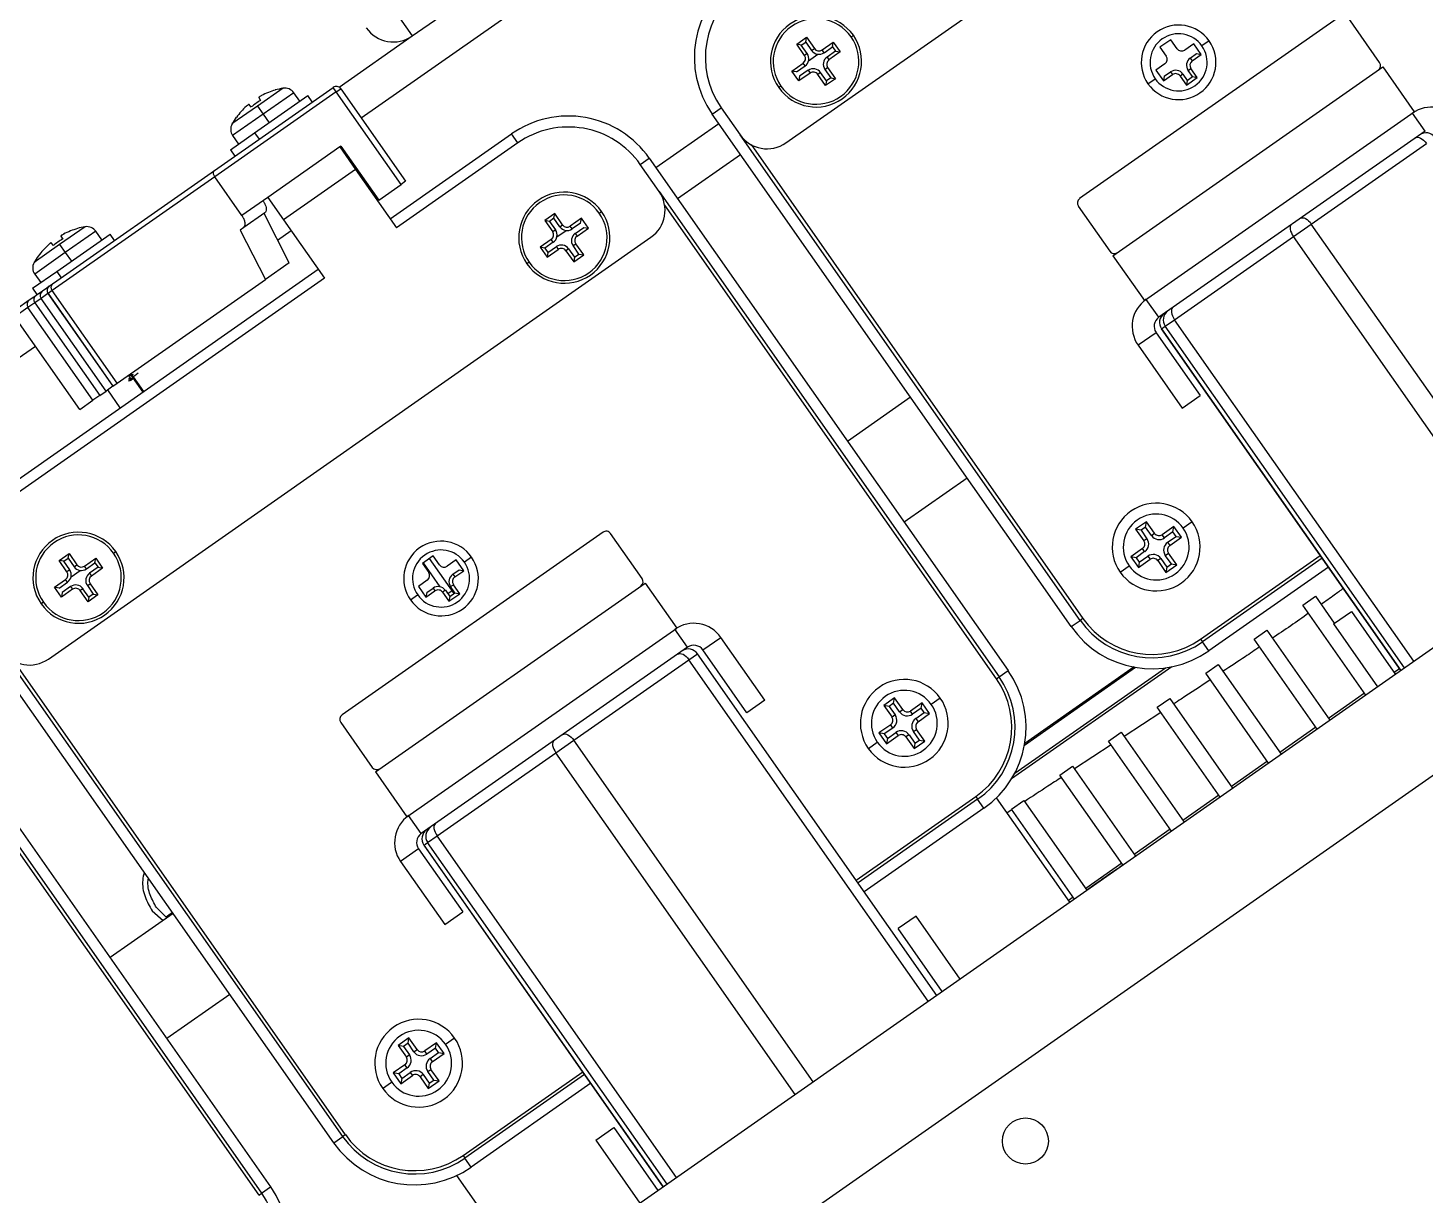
# Model space of a CAD drawing. Header units: millimetres. Extents: x 152904052 to 153933663, y 538271515 to 539240469.
# Drawn here: x 153340744 to 153340871.3, y 538938221 to 538938327.3 of the extents above; entities that cross this region are included whole.
import ezdxf

# ---------------------------------------------------------------- set-up
doc = ezdxf.new("R2010")
doc.units = ezdxf.units.MM
doc.layers.add('POWR', color=5, linetype='Continuous')

msp = doc.modelspace()

# ---------------------------------------------------------------- linework, layer by layer
at = {"layer": 'POWR', "color": 7}
for p, q in [((153340813.06, 538938316.86), (153340867.94, 538938355.29)), ((153340774.38, 538938319.14), (153340811.87, 538938345.38)), ((153340779.02, 538938326.6), (153340803.27, 538938343.58)), ((153340665.55, 538938114.69), (153340977.27, 538938332.96)), ((153340960.52, 538938332.83), (153340739.35, 538938177.96)), ((153340777.87, 538938328.24), (153340779.02, 538938326.6)), ((153340863.57, 538938328.42), (153340839.81, 538938311.79)), ((153340867.13, 538938324.2), (153340864.26, 538938328.3)), ((153340772.37, 538938321.94), (153340779.02, 538938326.6)), ((153340814.04, 538938325.85), (153340814.94, 538938326.48)), ((153340814.46, 538938325.77), (153340814.86, 538938326.05)), ((153340814.86, 538938326.05), (153340814.94, 538938326.48)), ((153340814.86, 538938326.05), (153340815.4, 538938325.28)), ((153340814.94, 538938326.48), (153340815.65, 538938325.45)), ((153340816.35, 538938325.33), (153340817.37, 538938326.05)), ((153340817.3, 538938325.62), (153340817.37, 538938326.05)), ((153340817.37, 538938326.05), (153340818, 538938325.15)), ((153340819, 538938326.51), (153340819.2, 538938326.66)), ((153340848.11, 538938326.26), (153340847.12, 538938325.58)), ((153340848.68, 538938325.44), (153340848.11, 538938326.26)), ((153340851.61, 538938326.15), (153340850.95, 538938325.69)), ((153340814.75, 538938324.82), (153340814.04, 538938325.85)), ((153340814.46, 538938325.77), (153340814.04, 538938325.85)), ((153340815, 538938325), (153340814.46, 538938325.77)), ((153340815, 538938325), (153340814.75, 538938324.82)), ((153340815.13, 538938324.35), (153340815.96, 538938324.94)), ((153340815.4, 538938325.28), (153340815.65, 538938325.45)), ((153340816.53, 538938325.08), (153340816.35, 538938325.33)), ((153340816.53, 538938325.08), (153340817.3, 538938325.62)), ((153340817.58, 538938325.22), (153340816.8, 538938324.68)), ((153340818, 538938325.15), (153340816.98, 538938324.43)), ((153340817.3, 538938325.62), (153340817.58, 538938325.22)), ((153340817.58, 538938325.22), (153340818, 538938325.15)), ((153340847.12, 538938325.58), (153340847.7, 538938324.76)), ((153340850.2, 538938325.9), (153340849.38, 538938325.32)), ((153340849.89, 538938324.59), (153340850.46, 538938324.99)), ((153340850.07, 538938324.34), (153340850.88, 538938324.91)), ((153340850.88, 538938324.91), (153340850.2, 538938325.9)), ((153340850.46, 538938324.99), (153340850.88, 538938324.91)), ((153340813.61, 538938323.41), (153340814.63, 538938324.12)), ((153340814.03, 538938323.33), (153340814.81, 538938323.87)), ((153340814.81, 538938323.87), (153340814.63, 538938324.12)), ((153340816.61, 538938323.56), (153340816.86, 538938323.73)), ((153340816.61, 538938323.56), (153340817.15, 538938322.78)), ((153340816.8, 538938324.68), (153340816.98, 538938324.43)), ((153340816.86, 538938323.73), (153340817.57, 538938322.71)), ((153340842.84, 538938306.58), (153340867.42, 538938323.79)), ((153340847.57, 538938324.06), (153340846.76, 538938323.49)), ((153340846.76, 538938323.49), (153340847.44, 538938322.5)), ((153340849.69, 538938323.47), (153340849.94, 538938323.64)), ((153340849.89, 538938324.59), (153340850.07, 538938324.34)), ((153340850.52, 538938322.82), (153340849.94, 538938323.64)), ((153340867.42, 538938323.79), (153340870.28, 538938319.7)), ((153340814.24, 538938322.51), (153340813.61, 538938323.41)), ((153340814.03, 538938323.33), (153340813.61, 538938323.41)), ((153340813.66, 538938323.33), (153340813.74, 538938323.38)), ((153340815.26, 538938323.22), (153340814.24, 538938322.51)), ((153340814.31, 538938322.93), (153340814.24, 538938322.51)), ((153340815.08, 538938323.48), (153340814.31, 538938322.93)), ((153340815.08, 538938323.48), (153340815.26, 538938323.22)), ((153340816.21, 538938323.28), (153340815.96, 538938323.1)), ((153340816.67, 538938322.08), (153340815.96, 538938323.1)), ((153340816.75, 538938322.5), (153340816.21, 538938323.28)), ((153340817.57, 538938322.71), (153340816.67, 538938322.08)), ((153340816.75, 538938322.5), (153340816.67, 538938322.08)), ((153340817.15, 538938322.78), (153340816.75, 538938322.5)), ((153340817.15, 538938322.78), (153340817.57, 538938322.71)), ((153340846.03, 538938322.25), (153340846.69, 538938322.71)), ((153340847.44, 538938322.5), (153340848.26, 538938323.08)), ((153340847.52, 538938322.93), (153340847.44, 538938322.5)), ((153340847.52, 538938322.93), (153340848.09, 538938323.33)), ((153340848.09, 538938323.33), (153340848.26, 538938323.08)), ((153340849.21, 538938323.13), (153340848.96, 538938322.95)), ((153340848.96, 538938322.95), (153340849.53, 538938322.13)), ((153340849.21, 538938323.13), (153340849.61, 538938322.56)), ((153340849.53, 538938322.13), (153340850.52, 538938322.82)), ((153340849.61, 538938322.56), (153340849.53, 538938322.13)), ((153340849.61, 538938322.56), (153340850.09, 538938322.9)), ((153340850.09, 538938322.9), (153340849.69, 538938323.47)), ((153340850.09, 538938322.9), (153340850.52, 538938322.82)), ((153340761.01, 538938314.35), (153340771.82, 538938321.92)), ((153340772.11, 538938321.51), (153340761.05, 538938313.77)), ((153340764.67, 538938317.77), (153340769.52, 538938321.17)), ((153340767.26, 538938321.84), (153340764.94, 538938320.21)), ((153340765.05, 538938320.99), (153340765.21, 538938320.72)), ((153340768.24, 538938321.43), (153340765.45, 538938319.48)), ((153340766.55, 538938321.69), (153340766.56, 538938321.67)), ((153340768.78, 538938320.65), (153340768.24, 538938321.43)), ((153340769.92, 538938320.59), (153340769.52, 538938321.17)), ((153340772.11, 538938321.51), (153340771.82, 538938321.92)), ((153340772.11, 538938321.51), (153340772.52, 538938321.8)), ((153340778.01, 538938313.08), (153340772.11, 538938321.51)), ((153340772.52, 538938321.8), (153340778.42, 538938313.36)), ((153340812.61, 538938322.04), (153340812.41, 538938321.9)), ((153340764.94, 538938320.21), (153340762.61, 538938318.59)), ((153340764.37, 538938320.13), (153340764.16, 538938320.37)), ((153340764.94, 538938320.21), (153340765.45, 538938319.48)), ((153340806.34, 538938319.48), (153340807.16, 538938320.06)), ((153340807.16, 538938320.06), (153340808.88, 538938317.6)), ((153340845.71, 538938302.49), (153340870.28, 538938319.7)), ((153340765.45, 538938319.48), (153340762.67, 538938317.53)), ((153340763.01, 538938319.18), (153340763, 538938319.2)), ((153340765.45, 538938319.48), (153340766, 538938318.7)), ((153340801.21, 538938314.61), (153340806.95, 538938318.62)), ((153340839.04, 538938272.79), (153340806.34, 538938319.48)), ((153340871.27, 538938317.94), (153340870.12, 538938319.58)), ((153340762.47, 538938316.23), (153340764.67, 538938317.77)), ((153340762.67, 538938317.53), (153340763.21, 538938316.75)), ((153340764.67, 538938317.77), (153340765.07, 538938317.19)), ((153340777.02, 538938309.93), (153340788.07, 538938317.68)), ((153340788.65, 538938316.86), (153340788.07, 538938317.68)), ((153340839.86, 538938273.36), (153340808.88, 538938317.6)), ((153340871.27, 538938317.94), (153340847.02, 538938300.97)), ((153340762.47, 538938316.23), (153340762.88, 538938315.66)), ((153340772.43, 538938316.49), (153340765.87, 538938311.9)), ((153340772.53, 538938316.56), (153340772.43, 538938316.49)), ((153340772.43, 538938316.49), (153340773.86, 538938314.44)), ((153340772.53, 538938316.56), (153340775.97, 538938311.64)), ((153340772.7, 538938316.31), (153340772.6, 538938316.24)), ((153340772.76, 538938316.23), (153340772.7, 538938316.1)), ((153340788.65, 538938316.86), (153340777.59, 538938309.12)), ((153340809.88, 538938316.7), (153340840.1, 538938273.54)), ((153340860.91, 538938309.47), (153340871.39, 538938316.81)), ((153340799.79, 538938314.89), (153340800.61, 538938315.47)), ((153340801.51, 538938312.44), (153340799.79, 538938314.89)), ((153340800.61, 538938315.47), (153340833.3, 538938268.78)), ((153340803.19, 538938311.78), (153340808.92, 538938315.8)), ((153340761.05, 538938313.77), (153340746.24, 538938303.4)), ((153340746.36, 538938304.09), (153340761.01, 538938314.35)), ((153340763.51, 538938310.25), (153340761.05, 538938313.77)), ((153340773.86, 538938314.44), (153340767.31, 538938309.85)), ((153340773.86, 538938314.44), (153340777.59, 538938309.12)), ((153340778.42, 538938313.36), (153340778.01, 538938313.08)), ((153340775.97, 538938311.64), (153340778.01, 538938313.08)), ((153340801.51, 538938312.44), (153340832.48, 538938268.2)), ((153340765.87, 538938311.9), (153340763.51, 538938310.25)), ((153340765.87, 538938311.9), (153340767.31, 538938309.85)), ((153340775.97, 538938311.64), (153340775.87, 538938311.57)), ((153340832.24, 538938268.03), (153340802.02, 538938311.19)), ((153340839.69, 538938311.09), (153340842.56, 538938306.99)), ((153340765.61, 538938310.49), (153340763.69, 538938309.15)), ((153340767.82, 538938305.93), (153340765.53, 538938310.43)), ((153340767.31, 538938309.85), (153340771.04, 538938304.53)), ((153340792, 538938310.42), (153340791.1, 538938309.78)), ((153340791.1, 538938309.78), (153340791.82, 538938308.76)), ((153340791.53, 538938309.71), (153340791.1, 538938309.78)), ((153340791.92, 538938309.99), (153340791.53, 538938309.71)), ((153340791.53, 538938309.71), (153340792.07, 538938308.94)), ((153340791.92, 538938309.99), (153340792, 538938310.42)), ((153340792.47, 538938309.22), (153340791.92, 538938309.99)), ((153340792.72, 538938309.39), (153340792, 538938310.42)), ((153340794.44, 538938309.99), (153340793.41, 538938309.27)), ((153340794.36, 538938309.56), (153340793.59, 538938309.02)), ((153340794.36, 538938309.56), (153340794.44, 538938309.99)), ((153340794.41, 538938309.85), (153340794.49, 538938309.9)), ((153340795.07, 538938309.09), (153340794.44, 538938309.99)), ((153340796.06, 538938310.45), (153340796.27, 538938310.6)), ((153340745.89, 538938269.83), (153340800.77, 538938308.26)), ((153340746.65, 538938305.15), (153340751.5, 538938308.55)), ((153340749.24, 538938309.22), (153340746.91, 538938307.59)), ((153340747.03, 538938308.37), (153340747.19, 538938308.1)), ((153340750.22, 538938308.81), (153340747.43, 538938306.86)), ((153340748.53, 538938309.07), (153340748.54, 538938309.05)), ((153340750.76, 538938308.03), (153340750.22, 538938308.81)), ((153340751.9, 538938307.97), (153340751.5, 538938308.55)), ((153340763.69, 538938309.15), (153340763.36, 538938308.91)), ((153340763.36, 538938308.91), (153340765.65, 538938304.42)), ((153340766.76, 538938308), (153340768, 538938308.87)), ((153340792.07, 538938308.94), (153340791.82, 538938308.76)), ((153340792.19, 538938308.29), (153340793.03, 538938308.88)), ((153340792.47, 538938309.22), (153340792.72, 538938309.39)), ((153340793.59, 538938309.02), (153340793.41, 538938309.27)), ((153340793.87, 538938308.62), (153340794.64, 538938309.16)), ((153340793.87, 538938308.62), (153340794.04, 538938308.37)), ((153340794.04, 538938308.37), (153340795.07, 538938309.09)), ((153340794.64, 538938309.16), (153340795.07, 538938309.09)), ((153340848.46, 538938300.75), (153340859.28, 538938308.33)), ((153340859.28, 538938308.33), (153340860.91, 538938309.47)), ((153340881.07, 538938277.2), (153340859.28, 538938308.33)), ((153340882.71, 538938278.35), (153340860.91, 538938309.47)), ((153340746.91, 538938307.59), (153340744.59, 538938305.97)), ((153340746.34, 538938307.51), (153340746.14, 538938307.75)), ((153340746.91, 538938307.59), (153340747.43, 538938306.86)), ((153340791.69, 538938308.06), (153340790.67, 538938307.35)), ((153340790.67, 538938307.35), (153340791.3, 538938306.45)), ((153340791.1, 538938307.27), (153340790.67, 538938307.35)), ((153340791.87, 538938307.81), (153340791.1, 538938307.27)), ((153340791.1, 538938307.27), (153340791.38, 538938306.87)), ((153340791.3, 538938306.45), (153340792.32, 538938307.16)), ((153340791.38, 538938306.87), (153340792.15, 538938307.41)), ((153340791.87, 538938307.81), (153340791.69, 538938308.06)), ((153340792.15, 538938307.41), (153340792.32, 538938307.16)), ((153340793.27, 538938307.22), (153340793.02, 538938307.04)), ((153340793.02, 538938307.04), (153340793.74, 538938306.02)), ((153340793.27, 538938307.22), (153340793.81, 538938306.44)), ((153340793.67, 538938307.5), (153340793.92, 538938307.67)), ((153340794.21, 538938306.72), (153340793.67, 538938307.5)), ((153340794.64, 538938306.65), (153340793.92, 538938307.67)), ((153340747.43, 538938306.86), (153340744.65, 538938304.91)), ((153340744.99, 538938306.56), (153340744.98, 538938306.58)), ((153340747.43, 538938306.86), (153340747.98, 538938306.08)), ((153340767.82, 538938305.93), (153340765.65, 538938304.42)), ((153340789.67, 538938305.98), (153340789.47, 538938305.84)), ((153340791.38, 538938306.87), (153340791.3, 538938306.45)), ((153340793.74, 538938306.02), (153340794.64, 538938306.65)), ((153340793.81, 538938306.44), (153340793.74, 538938306.02)), ((153340793.81, 538938306.44), (153340794.21, 538938306.72)), ((153340794.21, 538938306.72), (153340794.64, 538938306.65)), ((153340842.84, 538938306.58), (153340845.71, 538938302.49)), ((153340741.38, 538938284.98), (153340770.46, 538938305.35)), ((153340771.04, 538938304.53), (153340741.96, 538938284.16)), ((153340744.45, 538938303.61), (153340746.65, 538938305.15)), ((153340744.65, 538938304.91), (153340745.19, 538938304.13)), ((153340746.65, 538938305.15), (153340747.05, 538938304.58)), ((153340752.15, 538938294.96), (153340765.65, 538938304.42)), ((153340744.45, 538938303.61), (153340744.85, 538938303.04)), ((153340744.78, 538938302.99), (153340745.35, 538938303.39)), ((153340745.85, 538938303.13), (153340745.23, 538938302.69)), ((153340745.35, 538938303.39), (153340745.76, 538938303.67)), ((153340745.76, 538938303.67), (153340745.79, 538938303.69)), ((153340745.76, 538938303.67), (153340745.8, 538938303.61)), ((153340745.79, 538938303.69), (153340745.98, 538938303.83)), ((153340745.85, 538938303.13), (153340751.76, 538938294.69)), ((153340745.86, 538938303.13), (153340745.85, 538938303.13)), ((153340746.24, 538938303.4), (153340745.86, 538938303.13)), ((153340745.86, 538938303.13), (153340751.76, 538938294.69)), ((153340745.98, 538938303.83), (153340746.36, 538938304.09)), ((153340752.15, 538938294.96), (153340746.24, 538938303.4)), ((153340742.95, 538938301.71), (153340744.15, 538938302.55)), ((153340744.65, 538938302.29), (153340744.03, 538938301.85)), ((153340744.15, 538938302.55), (153340744.56, 538938302.83)), ((153340744.56, 538938302.83), (153340744.59, 538938302.85)), ((153340744.56, 538938302.83), (153340744.6, 538938302.77)), ((153340744.59, 538938302.85), (153340744.78, 538938302.99)), ((153340744.65, 538938302.29), (153340750.56, 538938293.85)), ((153340744.66, 538938302.29), (153340744.65, 538938302.29)), ((153340745.23, 538938302.69), (153340744.66, 538938302.29)), ((153340744.66, 538938302.29), (153340750.56, 538938293.85)), ((153340751.14, 538938294.25), (153340745.23, 538938302.69)), ((153340847.02, 538938300.97), (153340845.87, 538938302.6)), ((153340744.03, 538938301.85), (153340742.83, 538938301.01)), ((153340748.74, 538938292.58), (153340742.83, 538938301.01)), ((153340749.94, 538938293.41), (153340744.03, 538938301.85)), ((153340847.6, 538938300.15), (153340848.46, 538938300.75)), ((153340870.26, 538938269.63), (153340848.46, 538938300.75)), ((153340846.78, 538938299.57), (153340845.14, 538938298.43)), ((153340846.78, 538938299.57), (153340850.79, 538938293.84)), ((153340847.27, 538938299.92), (153340847.6, 538938300.15)), ((153340847.27, 538938299.92), (153340869.06, 538938268.79)), ((153340869.06, 538938268.79), (153340847.27, 538938299.92)), ((153340847.27, 538938299.92), (153340847.27, 538938299.92)), ((153340869.4, 538938269.03), (153340847.6, 538938300.15)), ((153340707.21, 538938272.1), (153340744.7, 538938298.35)), ((153340845.14, 538938298.43), (153340849.15, 538938292.69)), ((153340753.1, 538938295.63), (153340753.29, 538938295.63)), ((153340753.34, 538938295.8), (153340754.49, 538938294.16)), ((153340753.41, 538938295.85), (153340754.56, 538938294.21)), ((153340750.56, 538938293.85), (153340751.14, 538938294.25)), ((153340751.76, 538938294.69), (153340751.14, 538938294.25)), ((153340752.44, 538938292.73), (153340751.29, 538938294.37)), ((153340751.76, 538938294.69), (153340752.15, 538938294.96)), ((153340751.76, 538938294.69), (153340751.76, 538938294.69)), ((153340753.38, 538938295.22), (153340753.61, 538938295.41)), ((153340753.55, 538938295.34), (153340753.38, 538938295.22)), ((153340748.74, 538938292.58), (153340749.94, 538938293.41)), ((153340750.56, 538938293.85), (153340749.94, 538938293.41)), ((153340750.56, 538938293.85), (153340750.56, 538938293.85)), ((153340824.41, 538938293.68), (153340818.68, 538938289.66)), ((153340849.15, 538938292.69), (153340850.79, 538938293.84)), ((153340829.57, 538938286.31), (153340823.84, 538938282.29)), ((153340845.89, 538938282.35), (153340844.91, 538938281.66)), ((153340845.4, 538938281.58), (153340844.91, 538938281.66)), ((153340844.91, 538938281.66), (153340845.66, 538938280.6)), ((153340845.81, 538938281.86), (153340845.4, 538938281.58)), ((153340845.4, 538938281.58), (153340845.94, 538938280.8)), ((153340845.81, 538938281.86), (153340845.89, 538938282.35)), ((153340846.35, 538938281.09), (153340845.81, 538938281.86)), ((153340846.64, 538938281.29), (153340845.89, 538938282.35)), ((153340848.4, 538938281.91), (153340847.33, 538938281.16)), ((153340848.31, 538938281.42), (153340848.4, 538938281.91)), ((153340849.09, 538938280.93), (153340848.4, 538938281.91)), ((153340850.05, 538938282.34), (153340849.24, 538938281.76)), ((153340796.4, 538938281.39), (153340772.64, 538938264.75)), ((153340799.96, 538938277.17), (153340797.09, 538938281.26)), ((153340845.94, 538938280.8), (153340845.66, 538938280.6)), ((153340846.35, 538938281.09), (153340846.64, 538938281.29)), ((153340847.54, 538938280.88), (153340847.33, 538938281.16)), ((153340848.31, 538938281.42), (153340847.54, 538938280.88)), ((153340847.82, 538938280.47), (153340848.6, 538938281.01)), ((153340847.82, 538938280.47), (153340848.02, 538938280.18)), ((153340848.02, 538938280.18), (153340849.09, 538938280.93)), ((153340848.6, 538938281.01), (153340848.31, 538938281.42)), ((153340848.6, 538938281.01), (153340849.09, 538938280.93)), ((153340746.86, 538938278.81), (153340747.77, 538938279.44)), ((153340747.29, 538938278.74), (153340747.69, 538938279.02)), ((153340747.69, 538938279.02), (153340747.77, 538938279.44)), ((153340747.69, 538938279.02), (153340748.23, 538938278.24)), ((153340747.77, 538938279.44), (153340748.48, 538938278.42)), ((153340749.18, 538938278.3), (153340750.2, 538938279.01)), ((153340750.13, 538938278.59), (153340750.2, 538938279.01)), ((153340750.2, 538938279.01), (153340750.83, 538938278.11)), ((153340751.83, 538938279.48), (153340752.03, 538938279.62)), ((153340780.94, 538938279.23), (153340779.95, 538938278.54)), ((153340782.84, 538938275.81), (153340780.61, 538938279)), ((153340781.51, 538938278.41), (153340780.94, 538938279.23)), ((153340784.43, 538938279.12), (153340783.78, 538938278.66)), ((153340845.53, 538938279.9), (153340844.47, 538938279.16)), ((153340844.47, 538938279.16), (153340845.16, 538938278.17)), ((153340844.96, 538938279.07), (153340844.47, 538938279.16)), ((153340845.73, 538938279.62), (153340844.96, 538938279.07)), ((153340844.96, 538938279.07), (153340845.24, 538938278.66)), ((153340845.24, 538938278.66), (153340846.02, 538938279.21)), ((153340845.73, 538938279.62), (153340845.53, 538938279.9)), ((153340846.02, 538938279.21), (153340846.22, 538938278.92)), ((153340847.21, 538938279), (153340846.92, 538938278.8)), ((153340847.21, 538938279), (153340847.75, 538938278.22)), ((153340847.61, 538938279.28), (153340847.9, 538938279.49)), ((153340848.16, 538938278.51), (153340847.61, 538938279.28)), ((153340848.65, 538938278.42), (153340847.9, 538938279.49)), ((153340850.83, 538938271.65), (153340861.72, 538938279.27)), ((153340861.89, 538938279.03), (153340851, 538938271.4)), ((153340747.58, 538938277.79), (153340746.86, 538938278.81)), ((153340747.29, 538938278.74), (153340746.86, 538938278.81)), ((153340747.83, 538938277.96), (153340747.29, 538938278.74)), ((153340747.83, 538938277.96), (153340747.58, 538938277.79)), ((153340747.96, 538938277.32), (153340748.79, 538938277.9)), ((153340748.23, 538938278.24), (153340748.48, 538938278.42)), ((153340749.36, 538938278.04), (153340749.18, 538938278.3)), ((153340749.36, 538938278.04), (153340750.13, 538938278.59)), ((153340750.41, 538938278.19), (153340749.63, 538938277.65)), ((153340750.83, 538938278.11), (153340749.81, 538938277.39)), ((153340750.13, 538938278.59), (153340750.41, 538938278.19)), ((153340750.41, 538938278.19), (153340750.83, 538938278.11)), ((153340779.95, 538938278.54), (153340780.53, 538938277.72)), ((153340781.56, 538938276.42), (153340780.04, 538938278.6)), ((153340783.03, 538938278.86), (153340782.21, 538938278.29)), ((153340782.72, 538938277.56), (153340783.29, 538938277.95)), ((153340782.89, 538938277.31), (153340783.71, 538938277.88)), ((153340783.71, 538938277.88), (153340783.03, 538938278.86)), ((153340783.29, 538938277.95), (153340783.71, 538938277.88)), ((153340843.5, 538938277.75), (153340844.32, 538938278.32)), ((153340845.16, 538938278.17), (153340846.22, 538938278.92)), ((153340845.24, 538938278.66), (153340845.16, 538938278.17)), ((153340846.92, 538938278.8), (153340847.66, 538938277.73)), ((153340847.66, 538938277.73), (153340848.65, 538938278.42)), ((153340847.75, 538938278.22), (153340847.66, 538938277.73)), ((153340847.75, 538938278.22), (153340848.16, 538938278.51)), ((153340848.16, 538938278.51), (153340848.65, 538938278.42)), ((153340862.47, 538938278.21), (153340851.57, 538938270.58)), ((153340746.43, 538938276.37), (153340747.46, 538938277.09)), ((153340746.86, 538938276.3), (153340747.63, 538938276.84)), ((153340747.91, 538938276.44), (153340747.14, 538938275.9)), ((153340747.63, 538938276.84), (153340747.46, 538938277.09)), ((153340747.91, 538938276.44), (153340748.09, 538938276.19)), ((153340749.44, 538938276.52), (153340749.69, 538938276.7)), ((153340749.44, 538938276.52), (153340749.98, 538938275.75)), ((153340749.63, 538938277.65), (153340749.81, 538938277.39)), ((153340749.69, 538938276.7), (153340750.4, 538938275.67)), ((153340775.67, 538938259.55), (153340800.25, 538938276.76)), ((153340780.4, 538938277.03), (153340779.59, 538938276.45)), ((153340779.59, 538938276.45), (153340780.27, 538938275.47)), ((153340782.52, 538938276.43), (153340782.77, 538938276.61)), ((153340782.92, 538938275.87), (153340782.52, 538938276.43)), ((153340782.72, 538938277.56), (153340782.89, 538938277.31)), ((153340783.35, 538938275.79), (153340782.77, 538938276.61)), ((153340800.25, 538938276.76), (153340803.11, 538938272.66)), ((153340747.07, 538938275.47), (153340746.43, 538938276.37)), ((153340746.86, 538938276.3), (153340746.43, 538938276.37)), ((153340746.49, 538938276.29), (153340746.57, 538938276.35)), ((153340748.09, 538938276.19), (153340747.07, 538938275.47)), ((153340747.14, 538938275.9), (153340747.07, 538938275.47)), ((153340749.04, 538938276.24), (153340748.79, 538938276.07)), ((153340749.5, 538938275.04), (153340748.79, 538938276.07)), ((153340749.58, 538938275.47), (153340749.04, 538938276.24)), ((153340750.4, 538938275.67), (153340749.5, 538938275.04)), ((153340749.58, 538938275.47), (153340749.5, 538938275.04)), ((153340749.98, 538938275.75), (153340749.58, 538938275.47)), ((153340749.98, 538938275.75), (153340750.4, 538938275.67)), ((153340778.86, 538938275.22), (153340779.52, 538938275.67)), ((153340780.27, 538938275.47), (153340781.09, 538938276.04)), ((153340780.35, 538938275.9), (153340780.27, 538938275.47)), ((153340780.35, 538938275.9), (153340780.92, 538938276.29)), ((153340780.92, 538938276.29), (153340781.09, 538938276.04)), ((153340782.04, 538938276.1), (153340781.79, 538938275.92)), ((153340781.79, 538938275.92), (153340782.36, 538938275.1)), ((153340782.04, 538938276.1), (153340782.44, 538938275.53)), ((153340782.67, 538938276.05), (153340782.27, 538938275.77)), ((153340782.36, 538938275.1), (153340783.35, 538938275.79)), ((153340782.44, 538938275.53), (153340782.36, 538938275.1)), ((153340782.44, 538938275.53), (153340782.92, 538938275.87)), ((153340782.92, 538938275.87), (153340783.35, 538938275.79)), ((153340860.13, 538938274.74), (153340861.28, 538938275.55)), ((153340861.28, 538938275.55), (153340863, 538938273.09)), ((153340745.44, 538938275.01), (153340745.23, 538938274.86)), ((153340865.87, 538938266.55), (153340860.13, 538938274.74)), ((153340862.92, 538938273.03), (153340864.56, 538938274.18)), ((153340864.56, 538938274.18), (153340868.57, 538938268.44)), ((153340778.54, 538938255.46), (153340803.11, 538938272.66)), ((153340839.04, 538938272.79), (153340839.86, 538938273.36)), ((153340840.1, 538938273.54), (153340839.86, 538938273.36)), ((153340862.92, 538938273.03), (153340866.93, 538938267.3)), ((153340771.87, 538938225.76), (153340739.17, 538938272.45)), ((153340804.1, 538938270.91), (153340802.95, 538938272.55)), ((153340805.49, 538938270.66), (153340807.13, 538938271.81)), ((153340811.14, 538938266.08), (153340807.13, 538938271.81)), ((153340850.83, 538938271.65), (153340851, 538938271.4)), ((153340851.57, 538938270.58), (153340851, 538938271.4)), ((153340855.71, 538938271.65), (153340856.86, 538938272.45)), ((153340861.44, 538938263.45), (153340855.71, 538938271.65)), ((153340856.86, 538938272.45), (153340862.59, 538938264.26)), ((153340772.69, 538938226.33), (153340741.71, 538938270.57)), ((153340804.1, 538938270.91), (153340779.85, 538938253.93)), ((153340804.22, 538938269.77), (153340805, 538938270.32)), ((153340826.8, 538938239.19), (153340805, 538938270.32)), ((153340809.51, 538938264.93), (153340805.49, 538938270.66)), ((153340742.71, 538938269.67), (153340772.93, 538938226.5)), ((153340793.74, 538938262.44), (153340804.22, 538938269.77)), ((153340826.02, 538938238.65), (153340804.22, 538938269.77)), ((153340832.48, 538938268.2), (153340833.3, 538938268.78)), ((153340848.2, 538938269.13), (153340833.61, 538938258.92)), ((153340833.9, 538938259.43), (153340847.62, 538938269.04)), ((153340834.79, 538938262), (153340844.9, 538938269.08)), ((153340844.76, 538938269.11), (153340834.81, 538938262.14)), ((153340851.29, 538938268.55), (153340852.43, 538938269.35)), ((153340852.43, 538938269.35), (153340858.17, 538938261.16)), ((153340868.95, 538938268.95), (153340868.46, 538938268.61)), ((153340733.44, 538938268.43), (153340766.13, 538938221.74)), ((153340832.24, 538938268.03), (153340832.48, 538938268.2)), ((153340857.02, 538938260.36), (153340851.29, 538938268.55)), ((153340822.96, 538938266.29), (153340821.97, 538938265.6)), ((153340822.87, 538938265.8), (153340822.96, 538938266.29)), ((153340823.7, 538938265.23), (153340822.96, 538938266.29)), ((153340827.12, 538938266.28), (153340826.3, 538938265.7)), ((153340846.86, 538938265.45), (153340848.01, 538938266.25)), ((153340848.01, 538938266.25), (153340853.74, 538938258.06)), ((153340865.75, 538938266.72), (153340862.48, 538938264.42)), ((153340734.34, 538938265.4), (153340765.31, 538938221.17)), ((153340811.14, 538938266.08), (153340809.51, 538938264.93)), ((153340822.46, 538938265.52), (153340821.97, 538938265.6)), ((153340821.97, 538938265.6), (153340822.72, 538938264.54)), ((153340822.87, 538938265.8), (153340822.46, 538938265.52)), ((153340822.46, 538938265.52), (153340823.01, 538938264.74)), ((153340823.41, 538938265.03), (153340822.87, 538938265.8)), ((153340823.41, 538938265.03), (153340823.7, 538938265.23)), ((153340825.46, 538938265.85), (153340824.4, 538938265.1)), ((153340824.6, 538938264.82), (153340824.4, 538938265.1)), ((153340825.38, 538938265.36), (153340824.6, 538938264.82)), ((153340824.89, 538938264.41), (153340825.66, 538938264.95)), ((153340825.38, 538938265.36), (153340825.46, 538938265.85)), ((153340825.66, 538938264.95), (153340825.38, 538938265.36)), ((153340826.15, 538938264.87), (153340825.46, 538938265.85)), ((153340825.66, 538938264.95), (153340826.15, 538938264.87)), ((153340847.2, 538938264.97), (153340843.85, 538938262.78)), ((153340852.6, 538938257.26), (153340846.86, 538938265.45)), ((153340765.07, 538938221), (153340734.84, 538938264.16)), ((153340772.52, 538938264.06), (153340775.38, 538938259.96)), ((153340822.6, 538938263.84), (153340821.53, 538938263.1)), ((153340822.8, 538938263.55), (153340822.6, 538938263.84)), ((153340823.01, 538938264.74), (153340822.72, 538938264.54)), ((153340824.89, 538938264.41), (153340825.09, 538938264.12)), ((153340825.09, 538938264.12), (153340826.15, 538938264.87)), ((153340792.11, 538938261.29), (153340793.74, 538938262.44)), ((153340815.54, 538938231.31), (153340793.74, 538938262.44)), ((153340821.53, 538938263.1), (153340822.22, 538938262.11)), ((153340822.02, 538938263.01), (153340821.53, 538938263.1)), ((153340822.8, 538938263.55), (153340822.02, 538938263.01)), ((153340822.02, 538938263.01), (153340822.31, 538938262.6)), ((153340822.22, 538938262.11), (153340823.28, 538938262.86)), ((153340822.31, 538938262.6), (153340822.22, 538938262.11)), ((153340822.31, 538938262.6), (153340823.08, 538938263.15)), ((153340823.08, 538938263.15), (153340823.28, 538938262.86)), ((153340824.27, 538938262.94), (153340823.98, 538938262.74)), ((153340823.98, 538938262.74), (153340824.73, 538938261.67)), ((153340824.27, 538938262.94), (153340824.81, 538938262.16)), ((153340824.68, 538938263.22), (153340824.96, 538938263.43)), ((153340825.22, 538938262.45), (153340824.68, 538938263.22)), ((153340824.81, 538938262.16), (153340825.22, 538938262.45)), ((153340825.71, 538938262.36), (153340824.96, 538938263.43)), ((153340825.22, 538938262.45), (153340825.71, 538938262.36)), ((153340842.44, 538938262.35), (153340843.59, 538938263.16)), ((153340843.59, 538938263.16), (153340849.32, 538938254.97)), ((153340861.33, 538938263.62), (153340858.05, 538938261.32)), ((153340781.29, 538938253.72), (153340792.11, 538938261.29)), ((153340813.9, 538938230.17), (153340792.11, 538938261.29)), ((153340820.57, 538938261.69), (153340821.38, 538938262.26)), ((153340824.73, 538938261.67), (153340825.71, 538938262.36)), ((153340824.81, 538938262.16), (153340824.73, 538938261.67)), ((153340842.68, 538938262.01), (153340839.33, 538938259.82)), ((153340848.17, 538938254.16), (153340842.44, 538938262.35)), ((153340838.02, 538938259.26), (153340839.16, 538938260.06)), ((153340839.16, 538938260.06), (153340844.9, 538938251.87)), ((153340856.91, 538938260.52), (153340853.63, 538938258.23)), ((153340775.67, 538938259.55), (153340778.54, 538938255.46)), ((153340843.75, 538938251.07), (153340838.02, 538938259.26)), ((153340852.48, 538938257.42), (153340849.21, 538938255.13)), ((153340819.45, 538938249.68), (153340830.35, 538938257.31)), ((153340830.52, 538938257.06), (153340819.63, 538938249.43)), ((153340831.09, 538938256.24), (153340820.2, 538938248.61)), ((153340830.35, 538938257.31), (153340830.52, 538938257.06)), ((153340831.09, 538938256.24), (153340830.52, 538938257.06)), ((153340838.92, 538938247.68), (153340832.25, 538938257.2)), ((153340833.64, 538938256.09), (153340833.22, 538938255.81)), ((153340833.59, 538938256.16), (153340834.74, 538938256.96)), ((153340839.33, 538938247.97), (153340833.59, 538938256.16)), ((153340834.74, 538938256.96), (153340840.47, 538938248.77)), ((153340779.85, 538938253.93), (153340778.7, 538938255.57)), ((153340780.43, 538938253.12), (153340781.29, 538938253.72)), ((153340803.09, 538938222.59), (153340781.29, 538938253.72)), ((153340848.06, 538938254.33), (153340844.78, 538938252.03)), ((153340779.6, 538938252.54), (153340777.97, 538938251.39)), ((153340779.6, 538938252.54), (153340783.62, 538938246.81)), ((153340780.09, 538938252.88), (153340801.89, 538938221.75)), ((153340780.09, 538938252.88), (153340780.1, 538938252.88)), ((153340780.1, 538938252.88), (153340780.43, 538938253.12)), ((153340801.89, 538938221.76), (153340780.1, 538938252.88)), ((153340802.23, 538938221.99), (153340780.43, 538938253.12)), ((153340777.97, 538938251.39), (153340781.98, 538938245.66)), ((153340843.64, 538938251.23), (153340840.36, 538938248.94)), ((153340756.62, 538938246.33), (153340755.73, 538938247.19)), ((153340839.21, 538938248.13), (153340838.8, 538938247.85)), ((153340757.24, 538938246.65), (153340751.51, 538938242.63)), ((153340755.33, 538938246.9), (153340756.33, 538938246.01)), ((153340781.98, 538938245.66), (153340783.62, 538938246.81)), ((153340824.91, 538938246.42), (153340823.27, 538938245.27)), ((153340828.92, 538938240.68), (153340824.91, 538938246.42)), ((153340827.29, 538938239.54), (153340823.27, 538938245.27)), ((153340762.4, 538938239.27), (153340756.67, 538938235.26)), ((153340778.72, 538938235.32), (153340777.74, 538938234.63)), ((153340777.74, 538938234.63), (153340778.49, 538938233.57)), ((153340778.23, 538938234.54), (153340777.74, 538938234.63)), ((153340778.64, 538938234.83), (153340778.23, 538938234.54)), ((153340778.23, 538938234.54), (153340778.77, 538938233.77)), ((153340778.64, 538938234.83), (153340778.72, 538938235.32)), ((153340779.18, 538938234.05), (153340778.64, 538938234.83)), ((153340779.47, 538938234.25), (153340778.72, 538938235.32)), ((153340781.23, 538938234.88), (153340780.16, 538938234.13)), ((153340781.14, 538938234.39), (153340781.23, 538938234.88)), ((153340781.92, 538938233.89), (153340781.23, 538938234.88)), ((153340782.88, 538938235.3), (153340782.07, 538938234.73)), ((153340778.77, 538938233.77), (153340778.49, 538938233.57)), ((153340779.18, 538938234.05), (153340779.47, 538938234.25)), ((153340780.37, 538938233.84), (153340780.16, 538938234.13)), ((153340781.14, 538938234.39), (153340780.37, 538938233.84)), ((153340780.65, 538938233.44), (153340781.43, 538938233.98)), ((153340780.65, 538938233.44), (153340780.85, 538938233.15)), ((153340780.85, 538938233.15), (153340781.92, 538938233.89)), ((153340781.43, 538938233.98), (153340781.14, 538938234.39)), ((153340781.43, 538938233.98), (153340781.92, 538938233.89)), ((153340778.36, 538938232.87), (153340777.3, 538938232.12)), ((153340777.3, 538938232.12), (153340777.99, 538938231.14)), ((153340777.79, 538938232.04), (153340777.3, 538938232.12)), ((153340778.56, 538938232.58), (153340777.79, 538938232.04)), ((153340777.79, 538938232.04), (153340778.07, 538938231.63)), ((153340777.99, 538938231.14), (153340779.05, 538938231.89)), ((153340778.07, 538938231.63), (153340778.85, 538938232.17)), ((153340778.56, 538938232.58), (153340778.36, 538938232.87)), ((153340778.85, 538938232.17), (153340779.05, 538938231.89)), ((153340780.03, 538938231.97), (153340779.75, 538938231.76)), ((153340780.03, 538938231.97), (153340780.58, 538938231.19)), ((153340780.44, 538938232.25), (153340780.73, 538938232.45)), ((153340780.99, 538938231.47), (153340780.44, 538938232.25)), ((153340781.48, 538938231.39), (153340780.73, 538938232.45)), ((153340783.66, 538938224.61), (153340794.55, 538938232.24)), ((153340794.72, 538938231.99), (153340783.83, 538938224.37)), ((153340776.33, 538938230.71), (153340777.15, 538938231.29)), ((153340778.07, 538938231.63), (153340777.99, 538938231.14)), ((153340779.75, 538938231.76), (153340780.49, 538938230.7)), ((153340780.49, 538938230.7), (153340781.48, 538938231.39)), ((153340780.58, 538938231.19), (153340780.49, 538938230.7)), ((153340780.58, 538938231.19), (153340780.99, 538938231.47)), ((153340780.99, 538938231.47), (153340781.48, 538938231.39)), ((153340795.29, 538938231.18), (153340784.4, 538938223.55)), ((153340795.75, 538938226), (153340797.39, 538938227.15)), ((153340797.39, 538938227.15), (153340801.4, 538938221.41)), ((153340771.87, 538938225.76), (153340772.69, 538938226.33)), ((153340772.93, 538938226.5), (153340772.69, 538938226.33)), ((153340795.75, 538938226), (153340799.76, 538938220.26)), ((153340783.66, 538938224.61), (153340783.83, 538938224.37)), ((153340784.4, 538938223.55), (153340783.83, 538938224.37)), ((153340765.31, 538938221.17), (153340766.13, 538938221.74)), ((153340789.77, 538938213.27), (153340783.1, 538938222.79)), ((153340765.07, 538938221), (153340765.31, 538938221.17))]:
    msp.add_line(p, q, dxfattribs=at)
at = {"layer": 'POWR', "color": 7, "flags": 128}
for points in [[(153340870.39, 538938317.33), (153340870.48, 538938317.37), (153340870.6, 538938317.38), (153340870.72, 538938317.36), (153340870.86, 538938317.3), (153340871, 538938317.21), (153340871.14, 538938317.1), (153340871.27, 538938316.96), (153340871.39, 538938316.81)], [(153340859.91, 538938309.99), (153340860.01, 538938310.03), (153340860.12, 538938310.04), (153340860.25, 538938310.02), (153340860.38, 538938309.96), (153340860.52, 538938309.88), (153340860.66, 538938309.76), (153340860.79, 538938309.63), (153340860.91, 538938309.47)], [(153340859.09, 538938309.42), (153340859.03, 538938309.35), (153340858.99, 538938309.25), (153340858.97, 538938309.13), (153340858.99, 538938308.99), (153340859.02, 538938308.83), (153340859.09, 538938308.66), (153340859.17, 538938308.49), (153340859.28, 538938308.33)], [(153340848.28, 538938301.85), (153340848.21, 538938301.78), (153340848.17, 538938301.68), (153340848.16, 538938301.56), (153340848.17, 538938301.41), (153340848.21, 538938301.26), (153340848.27, 538938301.09), (153340848.36, 538938300.92), (153340848.46, 538938300.75)], [(153340803.22, 538938270.29), (153340803.31, 538938270.34), (153340803.42, 538938270.35), (153340803.55, 538938270.32), (153340803.69, 538938270.27), (153340803.83, 538938270.18), (153340803.97, 538938270.07), (153340804.1, 538938269.93), (153340804.22, 538938269.77)], [(153340792.74, 538938262.96), (153340792.84, 538938263), (153340792.95, 538938263.01), (153340793.08, 538938262.99), (153340793.21, 538938262.93), (153340793.35, 538938262.84), (153340793.49, 538938262.73), (153340793.62, 538938262.59), (153340793.74, 538938262.44)], [(153340791.92, 538938262.39), (153340791.86, 538938262.32), (153340791.82, 538938262.22), (153340791.8, 538938262.1), (153340791.81, 538938261.95), (153340791.85, 538938261.79), (153340791.92, 538938261.63), (153340792, 538938261.46), (153340792.11, 538938261.29)], [(153340781.11, 538938254.81), (153340781.04, 538938254.74), (153340781, 538938254.65), (153340780.99, 538938254.52), (153340781, 538938254.38), (153340781.04, 538938254.22), (153340781.1, 538938254.06), (153340781.19, 538938253.89), (153340781.29, 538938253.72)]]:
    msp.add_lwpolyline(points, dxfattribs=at)
at = {"layer": 'POWR', "color": 7}
msp.add_circle((153340834.87, 538938225.92), 2.1, dxfattribs=at)
for centre, radius, start, end in [((153340813.72, 538938324.64), 9, 125, 215), ((153340813.72, 538938324.64), 8, 125, 215), ((153340777.3, 538938329.06), 3, 215, 305), ((153340815.8, 538938324.28), 4.15, 35, 215), ((153340815.8, 538938324.28), 3.9, 35, 215), ((153340848.82, 538938324.2), 3.4, 35, 215), ((153340815.8, 538938324.28), 4.15, 215, 35), ((153340815.8, 538938324.28), 3.9, 215, 35), ((153340848.82, 538938324.2), 3.4, 215, 35), ((153340848.82, 538938324.2), 2.6, 35, 215), ((153340814.34, 538938324.53), 0.5, 305, 35), ((153340814.34, 538938324.53), 0.807, 305, 35), ((153340816.06, 538938325.74), 0.807, 215, 305), ((153340816.06, 538938325.74), 0.5, 215, 305), ((153340848.82, 538938324.2), 2.6, 215, 35), ((153340847.29, 538938324.47), 0.5, 305, 35), ((153340849.09, 538938325.73), 0.5, 215, 305), ((153340815.55, 538938322.81), 0.807, 35, 125), ((153340817.27, 538938324.02), 0.807, 125, 215), ((153340817.27, 538938324.02), 0.5, 125, 215), ((153340850.35, 538938323.93), 0.807, 125, 215), ((153340850.35, 538938323.93), 0.5, 125, 215), ((153340866.72, 538938323.91), 0.5, 305, 35), ((153340815.55, 538938322.81), 0.5, 35, 125), ((153340848.55, 538938322.67), 0.807, 35, 125), ((153340848.55, 538938322.67), 0.5, 35, 125), ((153340768.32, 538938315.39), 6.52, 105.6083, 117.5152), ((153340768.29, 538938315.42), 6.5, 99.1279, 105.5214), ((153340767.42, 538938320.85), 1, 35, 99.1279), ((153340772.11, 538938321.51), 0.5, 35, 125), ((153340768.32, 538938315.39), 6.52, 132.4848, 144.3917), ((153340768.4, 538938315.27), 6.32, 120.3185, 129.6814), ((153340871.84, 538938317.12), 3, 35, 125), ((153340763.49, 538938318.1), 1, 150.8721, 215), ((153340768.29, 538938315.42), 6.5, 144.4786, 150.8721), ((153340793.24, 538938310.31), 9, 35, 125), ((153340793.24, 538938310.31), 8, 35, 125), ((153340811.34, 538938319.32), 3, 215, 305), ((153340871.35, 538938316.78), 1, 35, 125), ((153340792.87, 538938308.22), 4.15, 35, 215), ((153340792.87, 538938308.22), 3.9, 35, 215), ((153340799.05, 538938310.72), 3, 305, 35), ((153340840.1, 538938311.38), 0.5, 125, 215), ((153340792.87, 538938308.22), 4.15, 215, 35), ((153340792.87, 538938308.22), 3.9, 215, 35), ((153340750.29, 538938302.77), 6.52, 105.6083, 117.5152), ((153340750.27, 538938302.8), 6.5, 99.1279, 105.5214), ((153340749.4, 538938308.23), 1, 35, 99.1279), ((153340791.41, 538938308.47), 0.5, 305, 35), ((153340791.41, 538938308.47), 0.807, 305, 35), ((153340793.13, 538938309.68), 0.807, 215, 305), ((153340793.13, 538938309.68), 0.5, 215, 305), ((153340794.33, 538938307.96), 0.807, 125, 215), ((153340794.33, 538938307.96), 0.5, 125, 215), ((153340750.29, 538938302.77), 6.52, 132.4848, 144.3917), ((153340750.38, 538938302.65), 6.32, 120.3185, 129.6814), ((153340792.61, 538938306.75), 0.807, 35, 125), ((153340792.61, 538938306.75), 0.5, 35, 125), ((153340842.96, 538938307.28), 0.5, 215, 305), ((153340745.46, 538938305.48), 1, 150.8721, 215), ((153340750.27, 538938302.8), 6.5, 144.4786, 150.8721), ((153340745.64, 538938302.98), 0.499, 125.07, 215.0698), ((153340746.26, 538938303.42), 0.5, 125, 215), ((153340746.26, 538938303.42), 0.499, 125.07, 215.0698), ((153340745.74, 538938303.6), 0.103, 37.4159, 66.5165), ((153340744.44, 538938302.14), 0.499, 125.07, 215.0698), ((153340745.06, 538938302.58), 0.5, 125, 215), ((153340745.06, 538938302.58), 0.499, 125.07, 215.0698), ((153340744.55, 538938302.76), 0.103, 37.4159, 66.5165), ((153340847.59, 538938300.15), 3, 125, 215), ((153340847.59, 538938300.15), 1, 125, 215), ((153340848.08, 538938300.49), 1, 125, 215), ((153340848.08, 538938300.49), 1, 125.0109, 215.0109), ((153340848.42, 538938300.73), 1, 125.0109, 215.0109), ((153340846.78, 538938280.04), 4, 35, 215), ((153340846.78, 538938280.04), 3, 35, 215), ((153340846.78, 538938280.04), 4, 215, 35), ((153340846.78, 538938280.04), 3, 215, 35), ((153340748.63, 538938277.24), 4.15, 35, 215), ((153340748.63, 538938277.24), 3.9, 35, 215), ((153340781.65, 538938277.17), 3.4, 35, 215), ((153340796.68, 538938280.98), 0.5, 35, 125), ((153340845.25, 538938280.31), 0.5, 305, 35), ((153340845.25, 538938280.31), 0.851, 305, 35), ((153340847.05, 538938281.57), 0.851, 215, 305), ((153340847.05, 538938281.57), 0.5, 215, 305), ((153340848.31, 538938279.77), 0.851, 125, 215), ((153340748.63, 538938277.24), 4.15, 215, 35), ((153340748.63, 538938277.24), 3.9, 215, 35), ((153340781.65, 538938277.17), 3.4, 215, 35), ((153340781.65, 538938277.17), 2.6, 35, 215), ((153340846.51, 538938278.51), 0.851, 35, 125), ((153340846.51, 538938278.51), 0.5, 35, 125), ((153340848.31, 538938279.77), 0.5, 125, 215), ((153340747.17, 538938277.5), 0.5, 305, 35), ((153340747.17, 538938277.5), 0.807, 305, 35), ((153340748.89, 538938278.71), 0.807, 215, 305), ((153340748.89, 538938278.71), 0.5, 215, 305), ((153340781.65, 538938277.17), 2.6, 215, 35), ((153340780.12, 538938277.44), 0.5, 305, 35), ((153340781.92, 538938278.7), 0.5, 215, 305), ((153340748.38, 538938275.78), 0.807, 35, 125), ((153340750.1, 538938276.99), 0.807, 125, 215), ((153340750.1, 538938276.99), 0.5, 125, 215), ((153340781.38, 538938275.63), 0.807, 35, 125), ((153340783.18, 538938276.9), 0.807, 125, 215), ((153340783.18, 538938276.9), 0.5, 125, 215), ((153340799.55, 538938276.88), 0.5, 305, 35), ((153340748.38, 538938275.78), 0.5, 35, 125), ((153340781.38, 538938275.63), 0.5, 35, 125), ((153340804.67, 538938270.09), 3, 35, 125), ((153340846.41, 538938277.95), 9, 215, 305), ((153340846.41, 538938277.95), 8, 215, 305), ((153340846.41, 538938277.95), 7.7, 215, 305), ((153340744.17, 538938272.29), 3, 215, 305), ((153340804.18, 538938269.75), 1, 35, 125), ((153340804.67, 538938270.09), 1, 35, 125), ((153340825.93, 538938263.61), 9, 305, 35), ((153340823.84, 538938263.98), 4, 35, 215), ((153340825.93, 538938263.61), 7.7, 305, 35), ((153340825.93, 538938263.61), 8, 305, 35), ((153340823.84, 538938263.98), 4, 215, 35), ((153340823.84, 538938263.98), 3, 35, 215), ((153340823.84, 538938263.98), 3, 215, 35), ((153340824.11, 538938265.51), 0.851, 215, 305), ((153340824.11, 538938265.51), 0.5, 215, 305), ((153340772.93, 538938264.34), 0.5, 125, 215), ((153340822.31, 538938264.25), 0.5, 305, 35), ((153340822.31, 538938264.25), 0.851, 305, 35), ((153340825.37, 538938263.71), 0.851, 125, 215), ((153340825.37, 538938263.71), 0.5, 125, 215), ((153340823.57, 538938262.45), 0.851, 35, 125), ((153340823.57, 538938262.45), 0.5, 35, 125), ((153340775.79, 538938260.25), 0.5, 215, 305), ((153340780.42, 538938253.11), 3, 125, 215), ((153340780.42, 538938253.11), 1, 125, 215), ((153340780.91, 538938253.46), 1, 125, 215), ((153340780.91, 538938253.46), 1, 125.0109, 215.0109), ((153340781.25, 538938253.69), 1, 125.0109, 215.0109), ((153340779.61, 538938233.01), 4, 35, 215), ((153340779.61, 538938233.01), 3, 35, 215), ((153340779.61, 538938233.01), 4, 215, 35), ((153340779.61, 538938233.01), 3, 215, 35), ((153340778.08, 538938233.28), 0.5, 305, 35), ((153340778.08, 538938233.28), 0.851, 305, 35), ((153340779.88, 538938234.54), 0.851, 215, 305), ((153340779.88, 538938234.54), 0.5, 215, 305), ((153340781.14, 538938232.74), 0.851, 125, 215), ((153340781.14, 538938232.74), 0.5, 125, 215), ((153340779.34, 538938231.48), 0.851, 35, 125), ((153340779.34, 538938231.48), 0.5, 35, 125), ((153340779.24, 538938230.92), 9, 215, 305), ((153340779.24, 538938230.92), 8, 215, 305), ((153340779.24, 538938230.92), 7.7, 215, 305), ((153340758.76, 538938216.58), 9, 305, 35), ((153340758.76, 538938216.58), 8, 305, 35)]:
    msp.add_arc(centre, radius, start, end, dxfattribs=at)
for points, knots in [([(153340765.3, 538938321.17), (153340765.27, 538938321.15), (153340765.2, 538938321.11), (153340765.11, 538938321.06), (153340765.06, 538938321.01), (153340765.05, 538938321), (153340765.05, 538938320.99)], [0, 0, 0, 0, 0.250648, 0.499754, 0.7491, 1, 1, 1, 1]), ([(153340764.16, 538938320.37), (153340764.16, 538938320.37), (153340764.14, 538938320.37), (153340764.08, 538938320.34), (153340764, 538938320.27), (153340763.94, 538938320.22), (153340763.91, 538938320.19)], [0, 0, 0, 0, 0.250648, 0.499754, 0.7491, 1, 1, 1, 1]), ([(153340763.91, 538938320.19), (153340763.94, 538938320.22), (153340764, 538938320.27), (153340764.08, 538938320.34), (153340764.14, 538938320.37), (153340764.16, 538938320.37), (153340764.16, 538938320.37)], [0, 0, 0, 0, 0.250648, 0.499754, 0.7491, 1, 1, 1, 1]), ([(153340761.05, 538938313.77), (153340761.02, 538938313.81), (153340760.97, 538938313.89), (153340760.93, 538938314.03), (153340760.91, 538938314.16), (153340760.93, 538938314.28), (153340760.98, 538938314.33), (153340761.01, 538938314.35)], [0, 0, 0, 0, 0.163518, 0.344285, 0.539301, 0.775308, 1, 1, 1, 1]), ([(153340765.43, 538938311.59), (153340765.48, 538938311.51), (153340765.58, 538938311.35), (153340765.69, 538938311.09), (153340765.74, 538938310.83), (153340765.72, 538938310.61), (153340765.64, 538938310.53), (153340765.61, 538938310.49)], [0, 0, 0, 0, 0.174736, 0.363548, 0.559692, 0.78787, 1, 1, 1, 1]), ([(153340763.69, 538938309.15), (153340763.74, 538938309.21), (153340763.83, 538938309.32), (153340763.81, 538938309.63), (153340763.7, 538938309.96), (153340763.57, 538938310.15), (153340763.51, 538938310.25)], [0, 0, 0, 0, 0.273241, 0.566326, 0.7921708, 1, 1, 1, 1]), ([(153340747.28, 538938308.55), (153340747.25, 538938308.53), (153340747.18, 538938308.49), (153340747.09, 538938308.44), (153340747.04, 538938308.4), (153340747.03, 538938308.38), (153340747.03, 538938308.37)], [0, 0, 0, 0, 0.250648, 0.499754, 0.7491, 1, 1, 1, 1]), ([(153340746.14, 538938307.75), (153340746.13, 538938307.75), (153340746.12, 538938307.75), (153340746.06, 538938307.72), (153340745.98, 538938307.66), (153340745.92, 538938307.6), (153340745.89, 538938307.58)], [0, 0, 0, 0, 0.250648, 0.499754, 0.7491, 1, 1, 1, 1]), ([(153340745.89, 538938307.58), (153340745.92, 538938307.6), (153340745.98, 538938307.66), (153340746.06, 538938307.72), (153340746.12, 538938307.75), (153340746.13, 538938307.75), (153340746.14, 538938307.75)], [0, 0, 0, 0, 0.250648, 0.499754, 0.7491, 1, 1, 1, 1]), ([(153340746.24, 538938303.4), (153340746.22, 538938303.44), (153340746.17, 538938303.52), (153340746.14, 538938303.67), (153340746.16, 538938303.83), (153340746.23, 538938303.98), (153340746.31, 538938304.06), (153340746.36, 538938304.09)], [0, 0, 0, 0, 0.174928, 0.36388, 0.560047, 0.788091, 1, 1, 1, 1]), ([(153340753.38, 538938295.22), (153340753.31, 538938295.18), (153340753.15, 538938295.11), (153340753.21, 538938295.2), (153340753.49, 538938295.45), (153340753.85, 538938295.74), (153340754.05, 538938295.9)], [0, 0, 0, 0, 0.240848, 0.476572, 0.721491, 1, 1, 1, 1]), ([(153340753.33, 538938295.56), (153340753.31, 538938295.49), (153340753.26, 538938295.36), (153340753.21, 538938295.22), (153340753.19, 538938295.15)], [0, 0, 0, 0, 0.499894, 1, 1, 1, 1]), ([(153340753.61, 538938295.77), (153340753.52, 538938295.73), (153340753.35, 538938295.64), (153340753.26, 538938295.61), (153340753.29, 538938295.65), (153340753.29, 538938295.66)], [0, 0, 0, 0, 0.402272, 0.802406, 1, 1, 1, 1]), ([(153340863.82, 538938276.27), (153340863.55, 538938276.07), (153340862.91, 538938275.58), (153340862.21, 538938275.09), (153340861.8, 538938274.81)], [0, 0, 0, 0, 0.419591, 1, 1, 1, 1]), ([(153340860.65, 538938274), (153340860.12, 538938273.62), (153340859.06, 538938272.87), (153340857.92, 538938272.11), (153340857.36, 538938271.73)], [0, 0, 0, 0, 0.503739, 1, 1, 1, 1]), ([(153340856.2, 538938270.94), (153340855.76, 538938270.64), (153340854.69, 538938269.9), (153340853.55, 538938269.16), (153340852.88, 538938268.72)], [0, 0, 0, 0, 0.408579, 1, 1, 1, 1]), ([(153340851.71, 538938267.94), (153340850.83, 538938267.36), (153340849.74, 538938266.63), (153340848.6, 538938265.89), (153340848.37, 538938265.74)], [0, 0, 0, 0, 0.79895, 1, 1, 1, 1]), ([(153340838.16, 538938259.05), (153340837.74, 538938258.78), (153340836.63, 538938258.06), (153340835.51, 538938257.32), (153340834.81, 538938256.86)], [0, 0, 0, 0, 0.373568, 1, 1, 1, 1]), ([(153340843.46, 538938250.89), (153340843.54, 538938250.96), (153340843.63, 538938251.03), (153340843.72, 538938251.08), (153340843.73, 538938251.09), (153340843.73, 538938251.09)], [0, 0, 0, 0, 0.905989, 0.983144, 1, 1, 1, 1]), ([(153340754.61, 538938250.41), (153340754.55, 538938250.17), (153340754.39, 538938249.44), (153340754.6, 538938248.18), (153340755.09, 538938247.32), (153340755.33, 538938246.9)], [0, 0, 0, 0, 0.198437, 0.60934, 1, 1, 1, 1]), ([(153340755.73, 538938247.19), (153340755.53, 538938247.56), (153340755.1, 538938248.33), (153340754.9, 538938249.29), (153340754.99, 538938249.78), (153340755.01, 538938249.84)], [0, 0, 0, 0, 0.459005, 0.941794, 1, 1, 1, 1]), ([(153340840.46, 538938248.79), (153340840.74, 538938249), (153340841.4, 538938249.47), (153340842.3, 538938250.1), (153340842.99, 538938250.57), (153340843.32, 538938250.79), (153340843.42, 538938250.86), (153340843.45, 538938250.89), (153340843.46, 538938250.89)], [0, 0, 0, 0, 0.286105, 0.661036, 0.899005, 0.966626, 0.987595, 1, 1, 1, 1]), ([(153340757.18, 538938246.73), (153340757.15, 538938246.71), (153340757.03, 538938246.62), (153340756.79, 538938246.45), (153340756.62, 538938246.33)], [0, 0, 0, 0, 0.259781, 1, 1, 1, 1])]:
    msp.add_open_spline(points, degree=3, knots=knots, dxfattribs=at)

doc.saveas('drawing.dxf')
